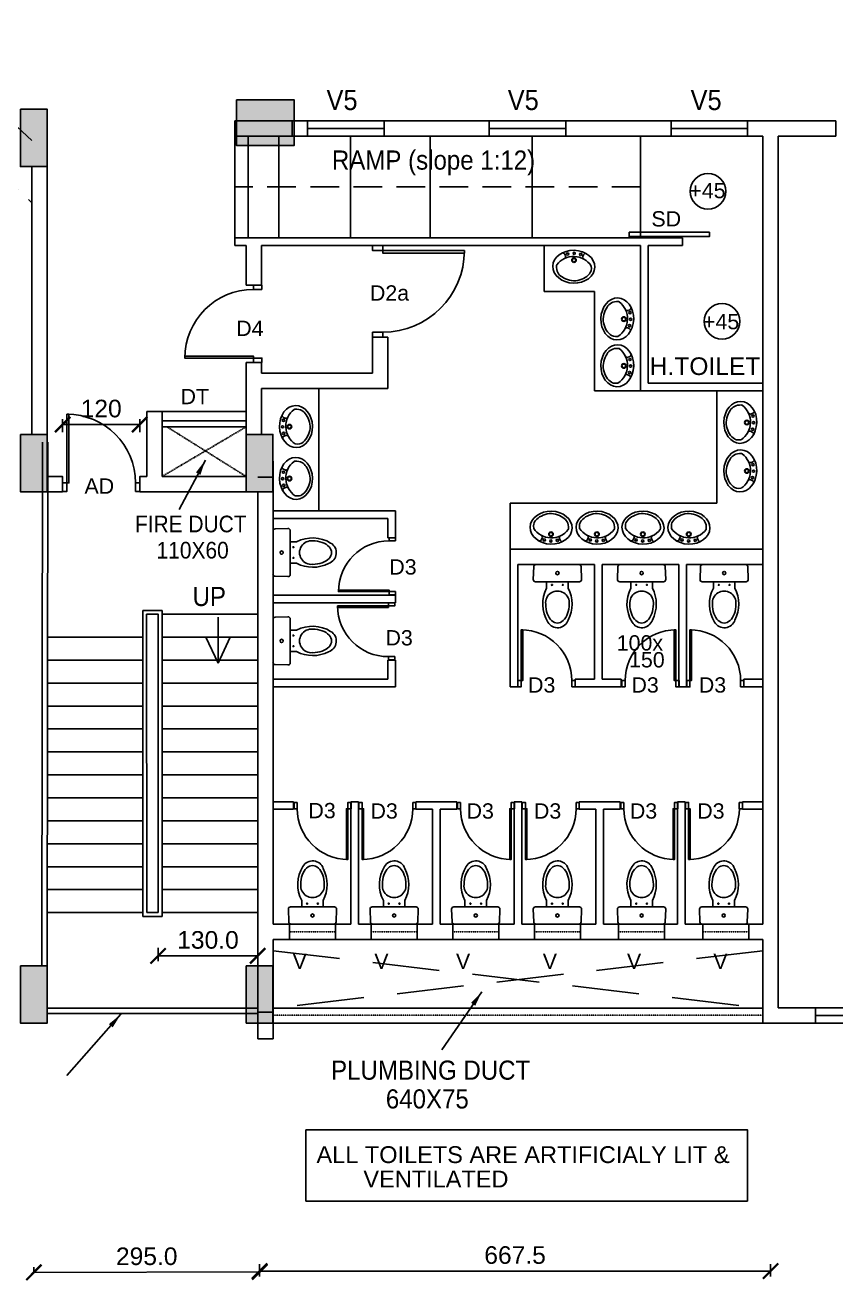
# Model space of a CAD drawing. Extents: x 53439 to 79867, y -144071 to -73305.
# Drawn here: x 64594 to 65653, y -86026 to -84385 of the extents above; entities that cross this region are included whole.
import ezdxf

# ---------------------------------------------------------------- set-up
doc = ezdxf.new("R2010")
doc.units = 0
doc.header["$LTSCALE"] = 0.1
doc.header["$MEASUREMENT"] = 0
doc.header["$PDMODE"] = 35
doc.header["$PDSIZE"] = -0.8
doc.linetypes.add('HIDDEN', pattern=[0.375, 0.25, -0.125])
doc.layers.get('0').update_dxf_attribs({"linetype": 'CONTINUOUS'})
doc.layers.get('DEFPOINTS').update_dxf_attribs({"linetype": 'CONTINUOUS'})
for name, color, linetype in [('DOOR', 30, 'CONTINUOUS'), ('HAT', 253, 'CONTINUOUS'), ('LAYER4', 130, 'CONTINUOUS'), ('STAIR', 142, 'CONTINUOUS'), ('TEXT', 7, 'CONTINUOUS'), ('THIN_HA', 253, 'CONTINUOUS'), ('TXT', 4, 'CONTINUOUS'), ('WALL', 6, 'CONTINUOUS'), ('WIN', 102, 'CONTINUOUS')]:
    doc.layers.add(name, color=color, linetype=linetype)
doc.styles.add('1MM', font='arial.ttf')
doc.styles.add('DIM', font='arial.ttf', dxfattribs={"width": 0.7, "height": 1})
doc.styles.add('DUTCH', font='arial.ttf')
doc.linetypes.add('ZIGZAG', pattern='A,0.0001,-0.2,[131,ltypeshp.shx,S=0.2,R=0,X=-0.2,Y=0],-0.4,[131,ltypeshp.shx,S=0.2,R=180,X=0.2,Y=0],-0.2', length=0.8001)
doc.dimstyles.new('KRI', dxfattribs={"dimtxt": 23, "dimasz": 20, "dimexe": 7, "dimexo": 0, "dimgap": 9, "dimtad": 1, "dimdec": 1, "dimzin": 1, "dimtxsty": '1MM', "dimblk": 'ARCHTICK', "dimcen": 0.5, "dimclrd": 252, "dimclre": 252, "dimclrt": 7, "dimaunit": 1, "dimadec": 8, "dimazin": 3, "dimtfac": 1, "dimtdec": 1, "dimtmove": 0, "dimatfit": 3})

# ---------------------------------------------------------------- blocks, each defined once
blk = doc.blocks.new('A$C764D24B9')
at = {"layer": 'DOOR'}
for points in [[(0.056, 0.111), (0.083, 0.111), (0.083, 1), (0.056, 1)], [(0, 0), (0.056, 0), (0.056, 0.111), (0, 0.111)], [(0.944, 0), (1, 0), (1, 0.111), (0.944, 0.111)]]:
    blk.add_lwpolyline(points, close=True, dxfattribs=at)
blk.add_arc((0.056, 0.111), 0.889, 0, 90, dxfattribs=at)
blk = doc.blocks.new('_ARCHTICK')
at = {"layer": 'WALL', "color": 0, "const_width": 0.15}
blk.add_lwpolyline([(-0.5, -0.5), (0.5, 0.5)], dxfattribs=at)
blk = doc.blocks.new('*D320')
at = {"color": 252, "linetype": 'CONTINUOUS', "ltscale": 0.1}
for p, q in [((64604.9, -86015.3), (64604.9, -86008.3)), ((64604.9, -86015.3), (64899.9, -86014.7)), ((64899.9, -86014.7), (64899.9, -86007.7))]:
    blk.add_line(p, q, dxfattribs=at)
at = {"layer": 'DEFPOINTS', "color": 0, "linetype": 'CONTINUOUS', "ltscale": 0.1}
for p in [(64604.9, -86015.3), (64899.9, -86014.7), (64899.9, -86014.7)]:
    blk.add_point(p, dxfattribs=at)
at = {"color": 252, "linetype": 'CONTINUOUS', "ltscale": 0.1, "xscale": 20, "yscale": 20, "zscale": 20}
for p, rotation in [((64604.9, -86015.3), 180.1005303772731), ((64899.9, -86014.7), 0.1005303772731373)]:
    blk.add_blockref('_ARCHTICK', p, dxfattribs=dict(at, rotation=rotation))
at = {"color": 7, "linetype": 'CONTINUOUS', "ltscale": 0.1, "insert": (64752.4, -85994.3), "char_height": 23, "attachment_point": 5, "rotation": 0.1005, "style": '1MM'}
blk.add_mtext('295.0', dxfattribs=at)
blk = doc.blocks.new('YTTU')
at = {"layer": 'THIN_HA', "linetype": 'CONTINUOUS', "ltscale": 0.1}
blk.add_hatch(color=2, dxfattribs=at).paths.add_polyline_path([(-6879.58, -1156.369), (-6878.83, -1156.369), (-6878.83, -1156.969), (-6879.58, -1156.969)])
at = {"layer": 'THIN_HA', "color": 2, "linetype": 'CONTINUOUS', "ltscale": 0.1}
blk.add_lwpolyline([(-6879.58, -1156.369), (-6878.83, -1156.369), (-6878.83, -1156.969), (-6879.58, -1156.969)], close=True, dxfattribs=at)
blk = doc.blocks.new('HYTYH')
at = {"layer": 'THIN_HA', "linetype": 'CONTINUOUS', "ltscale": 0.1}
for points in [[(-6882.405, -1156.494), (-6882.055, -1156.494), (-6882.055, -1157.244), (-6882.405, -1157.244)], [(-6882.405, -1160.744), (-6882.055, -1160.744), (-6882.055, -1161.494), (-6882.405, -1161.494)], [(-6879.455, -1160.744), (-6879.105, -1160.744), (-6879.105, -1161.494), (-6879.455, -1161.494)], [(-6882.405, -1167.689), (-6882.055, -1167.689), (-6882.055, -1168.439), (-6882.405, -1168.439)], [(-6879.455, -1167.689), (-6879.105, -1167.689), (-6879.105, -1168.439), (-6879.455, -1168.439)]]:
    blk.add_hatch(color=2, dxfattribs=at).paths.add_polyline_path(points)
at = {"layer": 'THIN_HA', "color": 2, "linetype": 'CONTINUOUS', "ltscale": 0.1}
for points in [[(-6882.405, -1156.494), (-6882.055, -1156.494), (-6882.055, -1157.244), (-6882.405, -1157.244)], [(-6882.405, -1160.744), (-6882.055, -1160.744), (-6882.055, -1161.494), (-6882.405, -1161.494)], [(-6879.455, -1160.744), (-6879.105, -1160.744), (-6879.105, -1161.494), (-6879.455, -1161.494)], [(-6882.405, -1167.689), (-6882.055, -1167.689), (-6882.055, -1168.439), (-6882.405, -1168.439)], [(-6879.455, -1167.689), (-6879.105, -1167.689), (-6879.105, -1168.439), (-6879.455, -1168.439)]]:
    blk.add_lwpolyline(points, close=True, dxfattribs=at)
at = {"layer": 'THIN_HA', "color": 2, "linetype": 'CONTINUOUS'}
blk.add_blockref('YTTU', (0, 0), dxfattribs=at)
blk = doc.blocks.new('*D314')
at = {"layer": 'DEFPOINTS', "color": 0, "linetype": 'CONTINUOUS', "ltscale": 0.1}
for p in [(64767.3, -85591.1), (64897.4, -85591.1), (64897.4, -85601.5)]:
    blk.add_point(p, dxfattribs=at)
at = {"layer": 'WALL', "color": 252, "linetype": 'CONTINUOUS', "ltscale": 0.1}
for p, q in [((64767.3, -85591.1), (64767.3, -85608.5)), ((64897.4, -85591.1), (64897.4, -85608.5)), ((64767.3, -85601.5), (64897.4, -85601.5))]:
    blk.add_line(p, q, dxfattribs=at)
at = {"layer": 'WALL', "color": 252, "linetype": 'CONTINUOUS', "ltscale": 0.1, "xscale": 20, "yscale": 20, "zscale": 20, "rotation": 180}
blk.add_blockref('_ARCHTICK', (64767.3, -85601.5), dxfattribs=at)
at = {"layer": 'WALL', "color": 252, "linetype": 'CONTINUOUS', "ltscale": 0.1, "xscale": 20, "yscale": 20, "zscale": 20}
blk.add_blockref('_ARCHTICK', (64897.4, -85601.5), dxfattribs=at)
at = {"layer": 'WALL', "color": 7, "linetype": 'CONTINUOUS', "ltscale": 0.1, "insert": (64832.4, -85580.8), "char_height": 23, "attachment_point": 5, "style": '1MM'}
blk.add_mtext('130.0', dxfattribs=at)
blk = doc.blocks.new('*D315')
at = {"layer": 'DEFPOINTS', "color": 0, "linetype": 'CONTINUOUS', "ltscale": 0.1}
for p in [(64899.9, -86004.6), (65567.4, -86004.6), (65567.4, -86013.5)]:
    blk.add_point(p, dxfattribs=at)
at = {"layer": 'WALL', "color": 252, "ltscale": 0.1}
for p, q in [((64899.9, -86004.6), (64899.9, -86020.5)), ((65567.4, -86004.6), (65567.4, -86020.5)), ((64899.9, -86013.5), (65567.4, -86013.5))]:
    blk.add_line(p, q, dxfattribs=at)
at = {"layer": 'WALL', "color": 252, "linetype": 'CONTINUOUS', "ltscale": 0.1, "xscale": 20, "yscale": 20, "zscale": 20, "rotation": 180}
blk.add_blockref('_ARCHTICK', (64899.9, -86013.5), dxfattribs=at)
at = {"layer": 'WALL', "color": 252, "linetype": 'CONTINUOUS', "ltscale": 0.1, "xscale": 20, "yscale": 20, "zscale": 20}
blk.add_blockref('_ARCHTICK', (65567.4, -86013.5), dxfattribs=at)
at = {"layer": 'WALL', "color": 7, "linetype": 'CONTINUOUS', "ltscale": 0.1, "insert": (65233.6, -85992.7), "char_height": 23, "attachment_point": 5, "style": '1MM'}
blk.add_mtext('667.5', dxfattribs=at)
blk = doc.blocks.new('*D264')
at = {"layer": 'DEFPOINTS', "color": 0, "linetype": 'CONTINUOUS', "ltscale": 0.1}
for p in [(64642.5, -84917.2), (64743.3, -84907), (64743.3, -84917.2)]:
    blk.add_point(p, dxfattribs=at)
at = {"layer": 'HAT', "color": 252, "ltscale": 0.1}
for p, q in [((64642.5, -84917.2), (64642.5, -84900)), ((64743.3, -84917.2), (64743.3, -84900)), ((64642.5, -84907), (64743.3, -84907))]:
    blk.add_line(p, q, dxfattribs=at)
at = {"layer": 'HAT', "color": 252, "linetype": 'CONTINUOUS', "ltscale": 0.1, "xscale": 20, "yscale": 20, "zscale": 20, "rotation": 180}
blk.add_blockref('_ARCHTICK', (64642.5, -84907), dxfattribs=at)
at = {"layer": 'HAT', "color": 252, "linetype": 'CONTINUOUS', "ltscale": 0.1, "xscale": 20, "yscale": 20, "zscale": 20}
blk.add_blockref('_ARCHTICK', (64743.3, -84907), dxfattribs=at)
at = {"layer": 'HAT', "color": 7, "linetype": 'CONTINUOUS', "ltscale": 0.1, "insert": (64692.9, -84886.3), "char_height": 23, "attachment_point": 5, "style": '1MM'}
blk.add_mtext('120', dxfattribs=at)
blk = doc.blocks.new('WC1')
at = {"layer": 'DOOR'}
for p, q in [((-29.3, -7.5), (-29.8, -22.7)), ((24.3, -5), (-26.8, -5))]:
    blk.add_line(p, q, dxfattribs=at)
for points in [[(26.8, -7.5), (27.3, -22.7, -0.423393), (24.7, -25.4), (-27.3, -25.4, -0.423393), (-29.8, -22.7), (-29.3, -7.5, -0.405093), (-26.8, -5), (24.3, -5, -0.405093), (26.8, -7.5, -0.407682)], [(11.5, -25.4), (11.5, -33, -0.265683), (10, -73.3, -0.649464), (-14.1, -70.9, -0.243179), (-14, -33), (-14, -25.4), (11.5, -25.4)], [(12.6, -52, 1.119632), (-15.2, -52, 17.71796)]]:
    blk.add_lwpolyline(points, format="xyb", dxfattribs=at)
blk.add_lwpolyline([(-14, -25.4), (-14, -33)], dxfattribs=at)
for centre, radius in [((-1.3, -15.2), 1.91), ((-7.6, -29.2), 0.636), ((5.1, -29.2), 0.636)]:
    blk.add_circle(centre, radius, dxfattribs=at)
blk.add_arc((-26.8, -7.5), 2.54, 90, 178.2101, dxfattribs=at)
blk.add_ellipse((-1.3, -52), major_axis=(0, -22.4), ratio=0.622298, start_param=4.712389, end_param=7.853982, dxfattribs=at)
blk = doc.blocks.new('WB5')
at = {"layer": 'DOOR'}
for p, q in [((4.7, 11.3), (6.8, 10.5)), ((5.3, -11), (7.3, -10.1))]:
    blk.add_line(p, q, dxfattribs=at)
for points in [[(2.4, 0.1, 1), (5, 0.1, 1)], [(3.2, 7.9, 1), (5.9, 7.9, 1)], [(3.6, -7.7, -1), (6.3, -7.6, -1)]]:
    blk.add_lwpolyline(points, format="xyb", close=True, dxfattribs=at)
for centre, radius in [((3.7, 0.1), 1.32), ((11.8, 0.3), 2.73), ((11.8, 0.3), 2.19)]:
    blk.add_circle(centre, radius, dxfattribs=at)
for centre, radius, start, end in [((32.6, 0.8), 25.2, 127.6693, 236.45), ((18.2, 19.4), 1.66, 91.5976, 127.6693), ((5.6, 13.6), 2.49, 151.6403, 249.4649), ((7.7, 12.8), 2.49, 249.4649, 334.3015), ((6.3, -13.3), 2.49, 113.4041, 211.2287), ((8.3, -12.4), 2.49, 28.5675, 113.4041)]:
    blk.add_arc(centre, radius, start, end, dxfattribs=at)
blk.add_ellipse((19.5, 0.5), major_axis=(-0.6, 24.9), ratio=0.783308, dxfattribs=at)
blk.add_open_spline([(18.7, -20.2), (23.5, -20.6), (25, -20), (30.8, -16.4), (34.3, -10.8), (37.3, 2.3), (34.9, 9.5), (28.9, 18.7), (25, 21.3), (18.2, 21.1)], degree=3, knots=[3.262053, 3.262053, 3.262053, 3.262053, 3.577225, 3.577225, 4.479784, 4.479784, 5.382343, 5.382343, 6.141594, 6.141594, 6.141594, 6.141594], dxfattribs=at)

msp = doc.modelspace()

# ---------------------------------------------------------------- linework, layer by layer
at = {"layer": 'DOOR', "linetype": 'HIDDEN', "ltscale": 1500}
for p, q in [((64348.96, -84384.99), (64602.39, -84617.26)), ((65397.39, -84596.5), (64867.39, -84596.5))]:
    msp.add_line(p, q, dxfattribs=at)
at = {"layer": 'DOOR', "linetype": 'CONTINUOUS', "ltscale": 0.1}
for p, q in [((64747.39, -85549.99), (64747.29, -85149.99)), ((64747.29, -85149.99), (64772.35, -85149.99)), ((64772.35, -85149.99), (64772.34, -85549.99)), ((64752.39, -85544.99), (64752.29, -85154.99)), ((64752.39, -85544.99), (64767.39, -85544.99)), ((64752.44, -85544.99, 0), (64767.44, -85544.99, 0)), ((64772.34, -85549.99), (64747.39, -85549.99))]:
    msp.add_line(p, q, dxfattribs=at)
for points in [[(64752.35, -85154.99), (64767.35, -85154.99), (64767.34, -85544.99)], [(64767.34, -85544.99), (64752.39, -85544.99)], [(64767.34, -85544.99), (64752.39, -85544.99)]]:
    msp.add_lwpolyline(points, dxfattribs=at)
at = {"layer": 'HAT', "linetype": 'CONTINUOUS', "ltscale": 0.1}
for p, q in [((64867.39, -84662.99, -10.14), (64867.39, -84530, -1.33)), ((64884.77, -84662.99, -10.14), (64884.77, -84530, -1.33)), ((64924.89, -84662.99, -10.14), (64924.89, -84530, -1.33)), ((65018.5, -84662.99, -10.14), (65018.5, -84530, -1.33)), ((65122.89, -84662.99, -10.14), (65122.89, -84530, -1.33)), ((65255.97, -84662.99, -10.14), (65255.97, -84530, -1.33))]:
    msp.add_line(p, q, dxfattribs=at)
at = {"layer": 'LAYER4', "linetype": 'CONTINUOUS', "ltscale": 0.1}
for p, q in [((65397.39, -84662.99), (65397.39, -84530)), ((65271.74, -84732.99), (65271.74, -84672.99)), ((65337.39, -84732.99, -10.81), (65271.74, -84732.99, -10.81)), ((65337.39, -84862.99), (65337.39, -84732.99)), ((64977.39, -85019.99, -15.3), (64977.39, -84859.99, -4.7)), ((65337.39, -84862.99), (65397.39, -84862.99)), ((65497.39, -85009.99), (65497.39, -84862.99)), ((64897.39, -84975.63, 0), (64917.39, -84975.63, 0)), ((64897.39, -84975.63), (64917.39, -84975.63)), ((64897.39, -84975.63), (64917.39, -84975.63)), ((65227.39, -85009.99, -15.3), (65497.39, -85009.99, -15.3)), ((65227.39, -85069.99, -15.3), (65227.39, -85009.99, -15.3))]:
    msp.add_line(p, q, dxfattribs=at)
at = {"layer": 'LAYER4', "color": 1, "linetype": 'HIDDEN', "ltscale": 35}
for p, q in [((64882.39, -84909.99, 0), (64772.39, -84974.99)), ((64778.72, -84909.99), (64882.39, -84974.99))]:
    msp.add_line(p, q, dxfattribs=at)
at = {"layer": 'LAYER4', "color": 1, "linetype": 'HIDDEN', "ltscale": 3500}
for p, q in [((64917.39, -85594.99), (65557.39, -85669.99)), ((65557.39, -85594.99), (64917.39, -85669.99))]:
    msp.add_line(p, q, dxfattribs=at)
at = {"layer": 'LAYER4', "linetype": 'CONTINUOUS', "ltscale": 0.1}
msp.add_lwpolyline([(64960.36, -85828.71), (65537.08, -85828.71), (65537.08, -85922.04), (64960.36, -85922.04)], close=True, dxfattribs=at)
at = {"layer": 'STAIR', "linetype": 'CONTINUOUS', "ltscale": 0.1}
for p, q in [((64615.36, -85614.49, 0), (64616.16, -84929.99, 0)), ((64622.36, -85614.49, 0), (64623.16, -84929.99, 0)), ((64757.29, -85154.99, 0), (64767.29, -85154.99)), ((64752.44, -85544.99, 0), (64767.44, -85544.99, 0))]:
    msp.add_line(p, q, dxfattribs=at)
for points in [[(64752.29, -85154.99), (64767.29, -85154.99)], [(64767.35, -85154.99), (64767.34, -85154.99)], [(64767.35, -85154.99), (64767.34, -85154.99)], [(64897.34, -85154.99), (64772.35, -85154.99)], [(64747.3, -85184.99), (64622.44, -85184.99)], [(64747.3, -85184.99), (64622.44, -85184.99)], [(64752.44, -85184.99), (64752.3, -85184.99)], [(64752.44, -85184.99), (64752.3, -85184.99)], [(64767.35, -85184.99), (64767.34, -85184.99)], [(64897.34, -85184.99), (64772.35, -85184.99)], [(64747.3, -85214.99), (64622.44, -85214.99)], [(64752.44, -85214.99), (64752.3, -85214.99)], [(64767.35, -85214.99), (64767.34, -85214.99)], [(64897.34, -85214.99), (64772.35, -85214.99)], [(64747.31, -85244.99), (64622.44, -85244.99)], [(64752.44, -85244.99), (64752.31, -85244.99)], [(64767.35, -85244.99), (64767.34, -85244.99)], [(64897.34, -85244.99), (64772.35, -85244.99)], [(64747.32, -85274.99), (64622.44, -85274.99)], [(64752.44, -85274.99), (64752.32, -85274.99)], [(64767.35, -85274.99), (64767.34, -85274.99)], [(64897.34, -85274.99), (64772.35, -85274.99)], [(64747.33, -85304.99), (64622.44, -85304.99)], [(64752.44, -85304.99), (64752.33, -85304.99)], [(64767.35, -85304.99), (64767.34, -85304.99)], [(64897.34, -85304.99), (64772.35, -85304.99)], [(64747.33, -85334.99), (64622.44, -85334.99)], [(64752.44, -85334.99), (64752.33, -85334.99)], [(64767.35, -85334.99), (64767.34, -85334.99)], [(64897.34, -85334.99), (64772.35, -85334.99)], [(64747.34, -85364.99), (64622.44, -85364.99)], [(64752.44, -85364.99), (64752.34, -85364.99)], [(64767.35, -85364.99), (64767.34, -85364.99)], [(64897.34, -85364.99), (64772.35, -85364.99)], [(64747.35, -85394.99), (64622.44, -85394.99)], [(64752.44, -85394.99), (64752.35, -85394.99)], [(64767.35, -85394.99), (64767.34, -85394.99)], [(64897.34, -85394.99), (64772.35, -85394.99)], [(64747.36, -85424.99), (64622.44, -85424.99)], [(64752.44, -85424.99), (64752.36, -85424.99)], [(64767.35, -85424.99), (64767.34, -85424.99)], [(64897.34, -85424.99), (64772.35, -85424.99)], [(64747.36, -85454.99), (64622.44, -85454.99)], [(64752.44, -85454.99), (64752.36, -85454.99)], [(64767.35, -85454.99), (64767.34, -85454.99)], [(64897.34, -85454.99), (64772.35, -85454.99)], [(64747.37, -85484.99), (64622.44, -85484.99)], [(64752.44, -85484.99), (64752.37, -85484.99)], [(64767.35, -85484.99), (64767.34, -85484.99)], [(64897.34, -85484.99), (64772.35, -85484.99)], [(64747.38, -85514.99), (64622.44, -85514.99)], [(64752.44, -85514.99), (64752.38, -85514.99)], [(64897.34, -85514.99), (64772.35, -85514.99)], [(64747.39, -85544.99), (64622.44, -85544.99)], [(64767.34, -85544.99), (64752.39, -85544.99)], [(64897.44, -85544.99), (64772.34, -85544.99)], [(64897.39, -85669.99), (64622.39, -85669.99)], [(64897.39, -85669.99), (64622.39, -85669.99)], [(64897.39, -85669.99), (64622.39, -85669.99)], [(64897.39, -85676.99), (64622.39, -85676.99)]]:
    msp.add_lwpolyline(points, dxfattribs=at)
at = {"layer": 'TXT', "color": 5, "linetype": 'CONTINUOUS', "ltscale": 0.1}
for p, q in [((64962.39, -84519.99), (65062.39, -84519.99)), ((65199.89, -84519.99), (65299.89, -84519.99)), ((65437.39, -84519.99), (65537.39, -84519.99))]:
    msp.add_line(p, q, dxfattribs=at)
at = {"layer": 'TXT', "color": 5, "linetype": 'CONTINUOUS', "ltscale": 0.1, "elevation": 0}
for points in [[(64962.39, -84509.99), (65062.39, -84509.99), (65062.39, -84529.99), (64962.39, -84529.99)], [(65199.89, -84509.99), (65299.89, -84509.99), (65299.89, -84529.99), (65199.89, -84529.99)], [(65437.39, -84509.99), (65537.39, -84509.99), (65537.39, -84529.99), (65437.39, -84529.99)]]:
    msp.add_lwpolyline(points, close=True, dxfattribs=at)
at = {"layer": 'WALL', "linetype": 'CONTINUOUS', "ltscale": 0.1}
for p, q in [((64536.57, -84475.55), (64602.39, -84535.87)), ((64622.39, -84929.99), (64622.39, -84494.99)), ((64867.39, -84530, -1.33), (64867.39, -84510)), ((65577.39, -84510), (64867.39, -84510)), ((64944.89, -84509.99, 0), (65587.53, -84509.99, 0)), ((65652.72, -84509.99, 0), (65557.39, -84509.99, 0)), ((65652.72, -84509.99, 0), (65557.39, -84509.99, 0)), ((65652.72, -84509.99, 0), (65557.39, -84509.99, 0)), ((65652.72, -84509.99, 0), (65584.89, -84509.99, 0)), ((65652.72, -84509.99, 0), (65584.89, -84509.99, 0)), ((65652.72, -84509.99, 0), (65584.89, -84509.99, 0)), ((65652.72, -84509.99, 0), (65584.89, -84509.99, 0)), ((65652.72, -84509.99, 0), (65584.89, -84509.99, 0)), ((65652.72, -84529.99, 0), (65652.72, -84509.99)), ((65387.39, -84530), (64867.39, -84530)), ((64984.89, -84529.99, 0), (64944.89, -84529.99, 0)), ((64984.89, -84529.99, 0), (64944.89, -84529.99, 0)), ((64984.89, -84530), (64944.89, -84529.99, 0)), ((65557.39, -84529.99), (64994.89, -84529.99, 0)), ((65557.39, -84530), (65407.39, -84530)), ((65557.39, -84529.99), (65557.39, -85559.99)), ((65651.09, -84529.99, 0), (65577.39, -84529.99, 0)), ((65652.72, -84529.99, 0), (65577.39, -84529.99, 0)), ((65577.39, -84679.47, 0), (65577.39, -84529.99)), ((65577.39, -85594.99), (65577.39, -84529.99)), ((65577.39, -84529.99), (65577.39, -85594.99)), ((65577.39, -84529.99), (65577.39, -85594.99)), ((65577.39, -84529.99), (65577.39, -85594.99)), ((65577.39, -85594.99), (65577.39, -84529.99)), ((65577.39, -84529.99), (65577.39, -85594.99)), ((65577.39, -84529.99), (65577.39, -85594.99)), ((65577.39, -84529.99), (65577.39, -85594.99)), ((65577.39, -84679.47, 0), (65577.39, -84529.99)), ((65577.39, -85594.99), (65577.39, -84529.99)), ((65577.39, -84529.99), (65577.39, -85594.99)), ((65577.39, -84529.99), (65577.39, -85594.99)), ((65577.39, -84529.99), (65577.39, -85594.99)), ((65577.39, -85594.99), (65577.39, -84529.99)), ((65577.39, -84529.99), (65577.39, -85594.99)), ((65577.39, -84529.99), (65577.39, -85669.49)), ((65652.72, -84529.99), (65584.88, -84529.99)), ((65652.72, -84529.99), (65584.89, -84529.99)), ((65652.72, -84529.99), (65584.89, -84529.99)), ((64602.39, -84919.99), (64602.39, -84569.99)), ((64867.39, -84672.99, -10.81), (64867.39, -84662.99, -10.14)), ((65452.39, -84662.99, -10.81), (64867.39, -84662.99, -10.81)), ((64882.39, -84672.99, -10.81), (64867.39, -84672.99, -10.81)), ((64882.39, -84724.99, 0), (64882.39, -84672.99, 0)), ((64902.39, -84724.99, 0), (64902.39, -84672.99, 0)), ((65397.39, -84672.99, -10.81), (64902.39, -84672.99, -10.81)), ((65397.39, -84862.99), (65397.39, -84672.99)), ((65407.39, -84852.99), (65407.39, -84672.99)), ((65452.39, -84672.99, -10.81), (65407.39, -84672.99, -10.81)), ((65452.39, -84672.99, -10.81), (65452.39, -84662.99, -10.81)), ((64882.39, -84689.99, 0), (64882.39, -84679.99, 0)), ((65577.39, -85594.99, 0), (65577.39, -84679.47, 0)), ((65577.39, -84679.47, 0), (65577.39, -85594.99, 0)), ((65577.39, -84679.47, 0), (65577.39, -85594.99, 0)), ((65577.39, -84679.47, 0), (65577.39, -85594.99, 0)), ((65577.39, -85594.99, 0), (65577.39, -84679.47, 0)), ((65577.39, -84679.47, 0), (65577.39, -85594.99, 0)), ((65577.39, -84679.47, 0), (65577.39, -85594.99, 0)), ((65577.39, -84679.47, 0), (65577.39, -85594.99, 0)), ((64902.39, -84724.99, 0), (64882.39, -84724.99, 0)), ((65047.39, -84792.99, -1.8), (65047.39, -84839.99, -7.21)), ((65047.39, -84792.99, 11.99), (65067.39, -84792.99, 3.14)), ((65047.39, -84792.99, -4.83), (65047.39, -84839.99, -2.49)), ((65067.39, -84859.99, -7.19), (65067.39, -84792.99, 3.14)), ((64882.39, -84902.04, 0), (64882.39, -84825.87, 0)), ((64902.39, -84825.87, 0), (64882.39, -84825.87, 0)), ((64902.39, -84825.87, 0), (64902.39, -84839.99, 0)), ((64902.39, -84825.87, 0), (64902.39, -84839.99, 0)), ((64902.39, -84839.99, 0), (64902.39, -84825.87, 0)), ((64902.39, -84839.99, 0), (65047.39, -84839.99, 0)), ((65557.39, -84852.99, -10.81), (65407.39, -84852.99, -10.81)), ((64902.39, -84859.99, 0), (64902.39, -84919.99, 0)), ((64902.39, -84859.99, 0), (64902.39, -84919.99, 0)), ((64902.39, -84919.99, 0), (64902.39, -84859.99, 0)), ((64902.39, -84859.99, 1.18), (65067.39, -84859.99, -11.75)), ((65557.39, -84862.99, -10.81), (65397.39, -84862.99, -10.81)), ((64752.39, -84889.99), (64882.39, -84889.99)), ((64752.39, -84974.99), (64752.39, -84889.99)), ((64752.39, -84974.99), (64752.39, -84889.99)), ((64772.39, -84974.99), (64772.39, -84889.99)), ((64882.39, -84929.99, 0), (64882.39, -84889.99, 0)), ((64882.39, -84929.99, 0), (64882.39, -84889.99, 0)), ((64882.39, -84889.99), (64882.39, -84994.99)), ((64772.39, -84909.99), (64882.39, -84909.99)), ((64917.39, -84954.99), (64917.39, -85054.99)), ((64917.39, -84954.99), (64917.39, -85054.99)), ((64917.39, -84954.99), (64917.39, -85054.99)), ((64917.39, -84954.99), (64917.39, -85559.99)), ((64772.39, -84974.99), (64882.39, -84974.99)), ((64772.39, -84994.99), (64882.39, -84994.99)), ((64897.39, -84994.99), (64897.39, -85669.99)), ((65077.39, -85019.99, -15.3), (64917.39, -85019.99, -15.3)), ((65077.39, -85019.99, -10.81), (65077.39, -85054.99, -15.3)), ((65067.39, -85029.99, -15.3), (64917.39, -85029.99, -15.3)), ((65067.39, -85029.99, -15.3), (65067.39, -85054.99, -15.3)), ((65077.39, -85054.99, -15.3), (65067.39, -85054.99, -15.3)), ((65557.39, -85069.99, -15.3), (65227.39, -85069.99, -15.3)), ((65227.39, -85069.99, -15.3), (65557.39, -85069.99, -15.3)), ((65227.39, -85249.99, -15.3), (65227.39, -85069.99, -15.3)), ((65337.39, -85089.99, -15.3), (65237.39, -85089.99, -15.3)), ((65237.39, -85249.99, -15.3), (65237.39, -85089.99, -15.3)), ((65337.39, -85239.99, -15.3), (65337.39, -85089.99, -15.3)), ((65447.39, -85089.99, -15.3), (65347.39, -85089.99, -15.3)), ((65347.39, -85239.99, -15.3), (65347.39, -85089.99, -15.3)), ((65447.39, -85249.99, -15.3), (65447.39, -85089.99, -15.3)), ((65557.39, -85089.99, -15.3), (65457.39, -85089.99, -15.3)), ((65457.39, -85249.99, -15.3), (65457.39, -85089.99, -15.3)), ((65557.39, -85089.99, -15.3), (65519.42, -85089.99, -15.3)), ((65077.39, -85129.99, -15.3), (64917.39, -85129.99, -15.3)), ((65077.39, -85139.99, -15.3), (64917.39, -85139.99, -15.3)), ((64845.59, -85158.94), (64845.59, -85219.09)), ((64845.59, -85158.94), (64845.59, -85219.09)), ((64845.59, -85219.09), (64829.59, -85184.99)), ((64845.59, -85219.09), (64829.59, -85184.99)), ((64845.59, -85219.09), (64861.59, -85184.99)), ((64845.59, -85219.09), (64861.59, -85184.99)), ((65067.39, -85214.99, -15.3), (65067.39, -85239.99, -15.3)), ((65077.39, -85214.99, -15.3), (65067.39, -85214.99, -15.3)), ((65077.39, -85214.99, -15.3), (65077.39, -85249.99, -15.3)), ((65067.39, -85239.99, -15.3), (64917.39, -85239.99, -15.3)), ((65077.39, -85249.99, -15.3), (64917.39, -85249.99, -15.3)), ((65237.39, -85249.99, -15.3), (65227.39, -85249.99, -15.3)), ((65311.93, -85239.99, -15.3), (65337.39, -85239.99, -15.3)), ((65311.93, -85249.99, -15.3), (65311.93, -85239.99, -15.3)), ((65311.93, -85249.99, -15.3), (65346.93, -85249.99, -15.3)), ((65372.39, -85249.99, -15.3), (65337.39, -85249.99, -15.3)), ((65372.39, -85239.99, -15.3), (65347.39, -85239.99, -15.3)), ((65372.39, -85249.99, -15.3), (65372.39, -85239.99, -15.3)), ((65457.39, -85249.99, -15.3), (65447.39, -85249.99, -15.3)), ((65557.39, -85239.99, -15.3), (65532.39, -85239.99, -15.3)), ((65532.39, -85249.99, -15.3), (65532.39, -85239.99, -15.3)), ((65557.39, -85249.99, -15.3), (65532.39, -85249.99, -15.3)), ((64944.05, -85399.99, -10.81), (64917.39, -85399.99, -10.81)), ((64944.05, -85409.99, -10.81), (64917.39, -85409.99, -10.81)), ((64944.05, -85409.99, -10.81), (64917.39, -85409.99, -10.81)), ((65029.05, -85399.99, -10.81), (65019.05, -85399.99, -10.81)), ((65157.39, -85399.99, -10.81), (65104.05, -85399.99, -10.81)), ((65125.72, -85409.99, -10.81), (65104.05, -85409.99, -10.81)), ((65125.72, -85409.99, -10.81), (65104.05, -85409.99, -10.81)), ((65157.39, -85409.99, -10.81), (65135.72, -85409.99, -10.81)), ((65157.39, -85409.99, -10.81), (65135.72, -85409.99, -10.81)), ((65242.39, -85399.99, -10.81), (65232.39, -85399.99, -10.81)), ((65370.72, -85399.99, -10.81), (65317.39, -85399.99, -10.81)), ((65339.05, -85409.99, -10.81), (65317.39, -85409.99, -10.81)), ((65339.05, -85409.99, -10.81), (65317.39, -85409.99, -10.81)), ((65370.72, -85399.99, -10.81), (65347.39, -85399.99, -10.81)), ((65370.72, -85409.99, -10.81), (65349.05, -85409.99, -10.81)), ((65455.72, -85399.99, -10.81), (65445.72, -85399.99, -10.81)), ((65557.39, -85399.99, -10.81), (65530.72, -85399.99, -10.81)), ((65557.39, -85399.99, -10.81), (65530.72, -85399.99, -10.81)), ((65557.39, -85409.99, -10.81), (65530.72, -85409.99, -10.81)), ((65557.39, -85409.99), (65557.39, -85424.99)), ((64938.82, -85559.99), (64917.39, -85559.99)), ((64938.82, -85559.99), (64917.39, -85559.99)), ((64938.82, -85579.99), (64938.82, -85559.99)), ((65019.05, -85559.99), (64998.82, -85559.99)), ((65019.05, -85559.99), (64998.82, -85559.99)), ((64998.82, -85579.99), (64998.82, -85559.99)), ((65045.59, -85559.99), (65029.05, -85559.99)), ((65045.59, -85559.99), (65029.05, -85559.99)), ((65045.59, -85579.99), (65045.59, -85559.99)), ((65125.72, -85559.99), (65105.59, -85559.99)), ((65125.72, -85559.99), (65105.59, -85559.99)), ((65105.59, -85579.99), (65105.59, -85559.99)), ((65152.25, -85559.99), (65135.72, -85559.99)), ((65152.25, -85559.99), (65135.72, -85559.99)), ((65152.25, -85579.99), (65152.25, -85559.99)), ((65232.39, -85559.99), (65212.25, -85559.99)), ((65232.39, -85559.99), (65212.25, -85559.99)), ((65212.25, -85579.99), (65212.25, -85559.99)), ((65258.92, -85559.99), (65242.39, -85559.99)), ((65258.92, -85559.99), (65242.39, -85559.99)), ((65258.92, -85579.99), (65258.92, -85559.99)), ((65339.05, -85559.99), (65318.92, -85559.99)), ((65339.05, -85559.99), (65318.92, -85559.99)), ((65318.92, -85579.99), (65318.92, -85559.99)), ((65368.92, -85559.99), (65349.05, -85559.99)), ((65368.92, -85559.99), (65349.05, -85559.99)), ((65368.92, -85579.99), (65368.92, -85559.99)), ((65445.72, -85559.99, -10.81), (65428.92, -85559.99)), ((65445.72, -85559.99, -10.81), (65428.92, -85559.99)), ((65428.92, -85579.99), (65428.92, -85559.99)), ((65478.92, -85559.99), (65455.72, -85559.99, -10.81)), ((65478.92, -85559.99), (65455.72, -85559.99, -10.81)), ((65478.92, -85579.99), (65478.92, -85559.99)), ((65478.92, -85579.99), (65478.92, -85559.99)), ((65538.92, -85579.99), (65538.92, -85559.99)), ((65538.92, -85559.99), (65557.39, -85559.99)), ((64938.82, -85579.99), (64917.39, -85579.99)), ((64938.82, -85579.99), (64917.39, -85579.99)), ((64938.82, -85579.99), (64917.39, -85579.99)), ((64917.39, -85579.99), (64917.39, -85669.99)), ((64938.82, -85579.99), (64917.39, -85579.99)), ((64917.39, -85579.99), (64917.39, -85669.99)), ((64938.82, -85579.99), (64936.04, -85579.99)), ((65045.59, -85579.99), (64998.82, -85579.99)), ((65045.59, -85579.99), (64998.82, -85579.99)), ((65045.59, -85579.99), (64998.82, -85579.99)), ((65045.59, -85579.99), (64998.82, -85579.99)), ((65045.59, -85579.99), (65042.81, -85579.99)), ((65152.25, -85579.99), (65105.59, -85579.99)), ((65152.25, -85579.99), (65105.59, -85579.99)), ((65152.25, -85579.99), (65105.59, -85579.99)), ((65152.25, -85579.99), (65105.59, -85579.99)), ((65152.25, -85579.99), (65149.48, -85579.99)), ((65258.92, -85579.99), (65212.25, -85579.99)), ((65258.92, -85579.99), (65212.25, -85579.99)), ((65258.92, -85579.99), (65212.25, -85579.99)), ((65258.92, -85579.99), (65212.25, -85579.99)), ((65258.92, -85579.99), (65256.14, -85579.99)), ((65368.92, -85579.99), (65318.92, -85579.99)), ((65368.92, -85579.99), (65318.92, -85579.99)), ((65368.92, -85579.99), (65318.92, -85579.99)), ((65368.92, -85579.99), (65318.92, -85579.99)), ((65368.92, -85579.99), (65366.14, -85579.99)), ((65478.92, -85579.99), (65428.92, -85579.99)), ((65478.92, -85579.99), (65428.92, -85579.99)), ((65478.92, -85579.99), (65428.92, -85579.99)), ((65478.92, -85579.99), (65428.92, -85579.99)), ((65478.92, -85579.99), (65476.14, -85579.99)), ((65478.92, -85579.99), (65476.14, -85579.99)), ((65538.92, -85579.99), (65557.39, -85579.99)), ((65557.39, -85579.99), (65557.39, -85689.49)), ((64897.39, -85614.99), (64897.39, -85709.99)), ((64917.39, -85614.99, 0), (64917.39, -85689.99, 0)), ((64917.39, -85614.99, 0), (64917.39, -85709.99, 0)), ((64917.39, -85614.99), (64917.39, -85689.99)), ((64917.39, -85614.99), (64917.39, -85709.99)), ((64917.39, -85614.99), (64917.39, -85689.99)), ((64917.39, -85614.99), (64917.39, -85709.99)), ((64917.39, -85614.99, 0), (64917.39, -85689.99, 0)), ((64917.39, -85614.99, 0), (64917.39, -85709.99, 0)), ((64917.39, -85614.99), (64917.39, -85689.99)), ((64917.39, -85614.99), (64917.39, -85709.99)), ((64917.39, -85614.99), (64917.39, -85689.99)), ((64917.39, -85614.99), (64917.39, -85709.99)), ((64897.39, -85674.99, 0), (64917.39, -85674.99, 0)), ((65626.14, -85669.49), (65577.39, -85669.49)), ((65626.14, -85669.49), (65577.39, -85669.49)), ((65626.14, -85669.49), (65577.39, -85669.49)), ((65626.14, -85669.49), (65577.39, -85669.49)), ((65626.14, -85669.49), (65577.39, -85669.49)), ((65626.14, -85669.49), (65577.39, -85669.49)), ((65626.14, -85669.49), (65577.39, -85669.49)), ((65626.14, -85669.49), (65577.39, -85669.49)), ((65620.72, -85669.49), (65577.39, -85669.49)), ((65620.72, -85669.49), (65577.39, -85669.49)), ((65620.72, -85669.49), (65577.39, -85669.49)), ((65620.72, -85669.49), (65577.39, -85669.49)), ((65620.72, -85669.49), (65577.39, -85669.49)), ((65620.72, -85669.49), (65577.39, -85669.49)), ((65620.72, -85669.49), (65577.39, -85669.49)), ((65620.72, -85669.49), (65577.39, -85669.49)), ((65620.72, -85669.49), (65577.39, -85669.49)), ((65620.72, -85669.49), (65577.39, -85669.49)), ((65620.72, -85669.49), (65577.39, -85669.49)), ((65620.72, -85669.49), (65577.39, -85669.49)), ((65620.72, -85669.49), (65577.39, -85669.49)), ((65620.72, -85669.49), (65577.39, -85669.49)), ((65620.72, -85669.49), (65577.39, -85669.49)), ((65620.72, -85669.49), (65577.39, -85669.49)), ((65626.14, -85669.49), (65577.39, -85669.49)), ((65626.14, -85669.49), (65577.39, -85669.49)), ((65626.14, -85669.49), (65577.39, -85669.49)), ((65626.14, -85669.49), (65577.39, -85669.49)), ((65620.72, -85669.49), (65577.39, -85669.49)), ((65620.72, -85669.49), (65577.39, -85669.49)), ((65620.72, -85669.49), (65577.39, -85669.49)), ((65620.72, -85669.49), (65577.39, -85669.49)), ((65620.72, -85669.49), (65577.39, -85669.49)), ((65620.72, -85669.49), (65577.39, -85669.49)), ((65620.72, -85669.49), (65577.39, -85669.49)), ((65620.72, -85669.49), (65577.39, -85669.49)), ((65620.72, -85669.49), (65577.39, -85669.49)), ((65620.72, -85669.49), (65577.39, -85669.49)), ((65620.72, -85669.49), (65577.39, -85669.49)), ((65620.72, -85669.49), (65577.39, -85669.49)), ((65620.72, -85669.49), (65577.39, -85669.49)), ((65620.72, -85669.49), (65577.39, -85669.49)), ((65620.72, -85669.49), (65577.39, -85669.49)), ((65620.72, -85669.49), (65577.39, -85669.49)), ((65626.14, -85669.49), (65584.88, -85669.49)), ((65626.14, -85669.49), (65584.88, -85669.49)), ((65626.14, -85669.49), (65584.88, -85669.49)), ((65626.14, -85669.49), (65584.88, -85669.49)), ((65626.14, -85669.49), (65625.08, -85669.49)), ((65626.14, -85669.49), (65626.14, -85689.49)), ((65626.14, -85669.49), (65626.14, -85689.49)), ((65626.14, -85669.49), (65626.14, -85689.49)), ((65626.14, -85669.49), (65626.14, -85689.49)), ((65626.14, -85689.49), (65557.39, -85689.49)), ((65626.14, -85689.49), (65557.39, -85689.49)), ((65626.14, -85689.49), (65557.39, -85689.49)), ((65626.14, -85689.49), (65557.39, -85689.49)), ((65626.14, -85689.49), (65557.39, -85689.49)), ((65626.14, -85689.49), (65584.88, -85689.49)), ((65626.14, -85689.49), (65625.08, -85689.49)), ((64897.39, -85709.99), (64917.39, -85709.99))]:
    msp.add_line(p, q, dxfattribs=at)
at = {"layer": 'WALL', "color": 0, "linetype": 'ZIGZAG', "ltscale": 0.1}
msp.add_line((64942.39, -84530), (64942.39, -84510), dxfattribs=at)
at = {"layer": 'WALL', "color": 36, "linetype": 'CONTINUOUS', "ltscale": 0.1, "elevation": -21.61}
msp.add_lwpolyline([(65382.5, -84655.67), (65487.5, -84655.67), (65487.5, -84661.46), (65382.5, -84661.46)], close=True, dxfattribs=at)
at = {"layer": 'WALL', "linetype": 'CONTINUOUS', "ltscale": 0.1}
for points in [[(64622.39, -84974.99), (64642.45, -84974.99), (64642.45, -84994.99), (64587.39, -84994.99)], [(64752.39, -84974.99), (64743.26, -84974.99), (64743.26, -84994.99), (64772.39, -84994.99)], [(65626.14, -85669.49), (65626.14, -85689.49)], [(65626.14, -85669.49), (65626.14, -85689.49)], [(65626.14, -85669.49), (65626.14, -85689.49)], [(65626.14, -85669.49), (65626.14, -85689.49)]]:
    msp.add_lwpolyline(points, dxfattribs=at)
for points, elevation in [([(65077.39, -85129.99), (65077.39, -85139.99)], -15.3), ([(64944.05, -85409.99), (64944.05, -85399.99)], -10.81), ([(65019.05, -85559.99), (65019.05, -85399.99)], -10.81), ([(65029.05, -85559.99), (65029.05, -85399.99)], -10.81), ([(65104.05, -85409.99), (65104.05, -85399.99)], -10.81), ([(65125.72, -85559.99), (65125.72, -85409.99)], -10.81), ([(65135.72, -85559.99), (65135.72, -85409.99)], -10.81), ([(65157.39, -85409.99), (65157.39, -85399.99)], -10.81), ([(65232.39, -85559.99), (65232.39, -85399.99)], -10.81), ([(65242.39, -85559.99), (65242.39, -85399.99)], -10.81), ([(65317.39, -85409.99), (65317.39, -85399.99)], -10.81), ([(65339.05, -85559.99), (65339.05, -85409.99)], -10.81), ([(65349.05, -85559.99), (65349.05, -85409.99)], -10.81), ([(65370.72, -85409.99), (65370.72, -85399.99)], -10.81), ([(65445.72, -85559.99), (65445.72, -85399.99)], -10.81), ([(65455.72, -85559.99), (65455.72, -85399.99)], -10.81), ([(65530.72, -85409.99), (65530.72, -85399.99)], -10.81)]:
    msp.add_lwpolyline(points, dxfattribs=dict(at, elevation=elevation))
at = {"layer": 'WALL', "color": 0, "linetype": 'ZIGZAG', "ltscale": 0.1}
for centre in [(65485.65, -84602.22, 9.72), (65503.95, -84772.14, 9.72)]:
    msp.add_circle(centre, 23.28, dxfattribs=at)
at = {"layer": 'WIN'}
for p, q in [((64772.39, -84902.04), (64882.39, -84902.04)), ((65626.14, -85669.49), (65926.14, -85669.49)), ((65626.14, -85669.49), (65926.14, -85669.49)), ((65626.14, -85679.49), (65926.14, -85679.49)), ((65626.14, -85679.49), (65926.14, -85679.49)), ((65626.14, -85689.49), (65926.14, -85689.49)), ((65626.14, -85689.49), (65926.14, -85689.49))]:
    msp.add_line(p, q, dxfattribs=at)
at = {"layer": 'WIN', "color": 5}
for p, q in [((65557.39, -85669.99, 0), (64917.39, -85669.99, 0)), ((65557.39, -85669.99, 0), (64917.39, -85669.99, 0)), ((65557.39, -85669.99), (64917.39, -85669.99)), ((65557.39, -85669.99), (64917.39, -85669.99)), ((65557.39, -85669.99, 0), (64917.39, -85669.99, 0)), ((65557.39, -85669.99, 0), (64917.39, -85669.99, 0)), ((65557.39, -85669.99), (64917.39, -85669.99)), ((65557.39, -85669.99, 0), (64932.86, -85669.99, 0)), ((65557.39, -85669.99, 0), (64932.86, -85669.99, 0)), ((65557.39, -85669.99, 0), (64932.86, -85669.99, 0)), ((65557.39, -85669.99, 0), (64932.86, -85669.99, 0)), ((65557.39, -85669.99, 0), (64932.86, -85669.99, 0)), ((65557.39, -85669.99, 0), (64932.86, -85669.99, 0)), ((65557.39, -85669.99), (64932.86, -85669.99)), ((65557.39, -85669.99), (64932.86, -85669.99)), ((65557.39, -85669.99), (64932.86, -85669.99)), ((65557.39, -85669.99), (64932.86, -85669.99)), ((65557.39, -85669.99), (64932.86, -85669.99)), ((65557.39, -85669.99), (64932.86, -85669.99)), ((65557.39, -85669.99, 0), (64932.86, -85669.99, 0)), ((65557.39, -85669.99, 0), (64932.86, -85669.99, 0)), ((65557.39, -85669.99, 0), (64932.86, -85669.99, 0)), ((65557.39, -85669.99, 0), (64932.86, -85669.99, 0)), ((65557.39, -85669.99, 0), (64932.86, -85669.99, 0)), ((65557.39, -85669.99, 0), (64932.86, -85669.99, 0)), ((65557.39, -85669.99), (64932.86, -85669.99)), ((65557.39, -85669.99), (64932.86, -85669.99)), ((65557.39, -85669.99), (64932.86, -85669.99)), ((65557.39, -85669.99), (64932.86, -85669.99)), ((65557.39, -85669.99), (64932.86, -85669.99)), ((65557.39, -85669.99), (64932.86, -85669.99)), ((65557.39, -85689.49), (64917.39, -85689.49))]:
    msp.add_line(p, q, dxfattribs=at)
at = {"layer": 'WIN', "color": 5, "linetype": 'HIDDEN'}
msp.add_line((64917.21, -85678.87), (65556.81, -85678.87), dxfattribs=at)
at = {"layer": 'WIN', "color": 5}
for points in [[(64938.82, -85559.99), (64998.82, -85559.99)], [(65045.59, -85559.99), (65105.59, -85559.99)], [(65152.25, -85559.99), (65212.25, -85559.99)], [(65258.92, -85559.99), (65318.92, -85559.99)], [(65368.92, -85559.99), (65428.92, -85559.99)], [(65478.92, -85559.99), (65538.92, -85559.99)], [(64938.82, -85579.99), (64998.82, -85579.99)], [(65045.59, -85579.99), (65105.59, -85579.99)], [(65152.25, -85579.99), (65212.25, -85579.99)], [(65258.92, -85579.99), (65318.92, -85579.99)], [(65368.92, -85579.99), (65428.92, -85579.99)], [(65478.92, -85579.99), (65538.92, -85579.99)]]:
    msp.add_lwpolyline(points, dxfattribs=at)
at = {"layer": 'WIN', "color": 5, "linetype": 'HIDDEN'}
for points in [[(64938.82, -85569.99), (64998.82, -85569.99)], [(65045.59, -85569.99), (65105.59, -85569.99)], [(65152.25, -85569.99), (65212.25, -85569.99)], [(65258.92, -85569.99), (65318.92, -85569.99)], [(65368.92, -85569.99), (65428.92, -85569.99)], [(65478.92, -85569.99), (65538.92, -85569.99)]]:
    msp.add_lwpolyline(points, dxfattribs=at)

# ---------------------------------------------------------------- block references
at = {"layer": 'LAYER4', "linetype": 'CONTINUOUS', "ltscale": 0.1}
for name, p, xscale, yscale, zscale, rotation in [('WB5', (65310.9, -84679.26, 9.72), -1.102362208068371, 1.102362204808742, 1.102362204725068, 90), ('WB5', (65280.19, -85063.35, 40.31), -1.102362208068371, 1.102362204808742, 1.102362204725068, 270), ('WB5', (65340.19, -85063.35, 25.02), -1.102362208068371, 1.102362204808742, 1.102362204725068, 270), ('WB5', (65400.19, -85063.35, 25.02), -1.102362208068371, 1.102362204808742, 1.102362204725068, 270), ('WB5', (65460.19, -85063.35, 25.02), -1.102362208068371, 1.102362204808742, 1.102362204725068, 270), ('WC1', (64911.87, -85073.01, -15.3), 1.102362204808742, 1.102362204808742, 1.102362204808742, 90), ('WC1', (64911.87, -85188.47, -15.3), 1.102362204808742, 1.102362204808742, 1.102362204808742, 90), ('WC1', (64967.52, -85565.51, -10.81), 1.102362208068371, 1.102362208068371, 1.102362208068371, 180), ('WC1', (65074.19, -85565.51, -10.81), 1.102362208068371, 1.102362208068371, 1.102362208068371, 180), ('WC1', (65180.85, -85565.51, -10.81), 1.102362208068371, 1.102362208068371, 1.102362208068371, 180), ('WC1', (65287.52, -85565.51, -10.81), 1.102362208068371, 1.102362208068371, 1.102362208068371, 180), ('WC1', (65397.52, -85565.51, -10.81), 1.102362208068371, 1.102362208068371, 1.102362208068371, 180), ('WC1', (65504.74, -85565.51, -10.81), 1.102362208068371, 1.102362208068371, 1.102362208068371, 180)]:
    msp.add_blockref(name, p, dxfattribs=dict(at, xscale=xscale, yscale=yscale, zscale=zscale, rotation=rotation))
for name, p, xscale, yscale, zscale in [('WB5', (65388.66, -84769.53, 9.72), -1.102362208068371, 1.102362204808742, 1.102362204725068), ('WB5', (65388.66, -84830.74, 9.72), -1.102362208068371, 1.102362204808742, 1.102362204725068), ('WB5', (64925.88, -84910.19, 13.71), 1.102362208068371, 1.102362208068371, 1.102362208068371), ('WB5', (65549.36, -84904.74, 9.72), -1.102362208068371, 1.102362204808742, 1.102362204725068), ('WB5', (64925.88, -84978.02, 9.72), 1.102362208068371, 1.102362208068371, 1.102362208068371), ('WB5', (65549.36, -84968.14, 9.72), -1.102362208068371, 1.102362204808742, 1.102362204725068), ('WC1', (65287.52, -85084.48, -15.3), -1.102362208068371, 1.102362204808742, 1.102362204725068), ('WC1', (65397.52, -85084.48, -15.3), -1.102362208068371, 1.102362204808742, 1.102362204725068), ('WC1', (65505.34, -85084.48, -15.3), -1.102362208068371, 1.102362204808742, 1.102362204725068)]:
    msp.add_blockref(name, p, dxfattribs=dict(at, xscale=xscale, yscale=yscale, zscale=zscale))
at = {"layer": 'THIN_HA', "color": 2, "linetype": 'CONTINUOUS', "xscale": 100, "yscale": 100, "zscale": 100}
msp.add_blockref('HYTYH', (752827.85, 31154.42), dxfattribs=at)
at = {"layer": 'WALL', "linetype": 'CONTINUOUS', "ltscale": 0.1}
for p, xscale, yscale, zscale, rotation in [((65047.39, -84672.99, 11.99), 120.0000000017608, 120.0000000017608, 120.0000000017608, 270), ((64902.91, -84825.87, 0), 100.8780941701698, 100.8780941701698, 100.8780941701698, 90), ((65077.39, -85129.54, -15.3), 74.54819277208298, 74.54819277208298, 74.54819277208298, 90), ((65076.34, -85139.99, -15.3), -74.54819277208298, 74.54819277208298, 74.54819277212482, 90), ((65019.5, -85400.85, -10.81), 74.54819276928902, 74.54819276928902, 74.54819276928902, 180), ((65029.5, -85400.85, -10.81), -74.54819276928902, 74.54819277208298, 74.54819277212482, 180), ((65232.84, -85400.85, -10.81), 74.54819276928902, 74.54819276928902, 74.54819276928902, 180), ((65242.84, -85400.85, -10.81), -74.54819276928902, 74.54819277208298, 74.54819277212482, 180), ((65446.17, -85400.85, -10.81), 74.54819276928902, 74.54819276928902, 74.54819276928902, 180), ((65456.17, -85400.85, -10.81), -74.54819276928902, 74.54819277208298, 74.54819277212482, 180)]:
    msp.add_blockref('A$C764D24B9', p, dxfattribs=dict(at, xscale=xscale, yscale=yscale, zscale=zscale, rotation=rotation))
for p, xscale, yscale, zscale in [((64642.39, -84994.49), 100.8780941701843, 100.8780941701843, 100.8780941701843), ((65237.39, -85249.99, -15.3), 74.54819276928902, 74.54819276928902, 74.54819276928902), ((65447.84, -85249.99, -15.3), -74.54819276928902, 74.54819277208298, 74.54819277212482), ((65457.84, -85249.99, -15.3), 74.54819276928902, 74.54819276928902, 74.54819276928902)]:
    msp.add_blockref('A$C764D24B9', p, dxfattribs=dict(at, xscale=xscale, yscale=yscale, zscale=zscale))

# ---------------------------------------------------------------- texts
at = {"style": 'DIM'}
for s, p in [('+45', (65461.24, -84611.21)), ('SD', (65411.72, -84648.18)), ('D2a', (65043.94, -84745.1, 24.23)), ('D4', (64869.27, -84791.29, 0)), ('+45', (65479.09, -84782.51)), ('DT', (64796.55, -84880.47)), ('AD', (64671.05, -84997.47)), ('D3', (65069.26, -85103.16, -15.3)), ('D3', (65064.31, -85195.76, -15.3)), ('100x ', (65366.35, -85202.43, -15.3)), ('150', (65382.47, -85224.52, -15.3)), ('D3', (65250.58, -85257.43, -15.3)), ('D3', (65385.66, -85257.43, -15.3)), ('D3', (65473.67, -85257.43, -15.3)), ('D3', (64963.57, -85421.65, -10.81)), ('D3', (65044.7, -85422.15, -10.81)), ('D3', (65170.21, -85422.15, -10.81)), ('D3', (65258.22, -85422.15, -10.81)), ('D3', (65383.55, -85422.15, -10.81)), ('D3', (65471.56, -85422.15, -10.81)), ('V', (64942.95, -85618.54)), ('V', (65049.72, -85618.54)), ('V', (65156.39, -85618.54)), ('V', (65269.76, -85618.61)), ('V', (65379.76, -85618.61)), ('V', (65492.58, -85618.61))]:
    msp.add_text(s, height=20, dxfattribs=at).set_placement(p)
at = {"layer": 'TEXT', "style": 'DUTCH', "width": 0.9}
for s, height, p in [('V5', 26.39, (64987.27, -84496.03, 9.72)), ('V5', 26.39, (65224, -84496.03, 9.72)), ('V5', 26.39, (65462.92, -84496.03, 9.72)), ('RAMP (slope 1:12)', 25, (64994.33, -84573.87, 0)), ('FIRE DUCT', 21.75, (64737, -85047.9, 0)), ('110X60', 21.75, (64765.24, -85082.15, 0)), ('110X60', 21.75, (64765.24, -85082.15)), ('110X60', 21.75, (64765.24, -85082.15, 0)), ('UP', 25, (64812.27, -85144.25)), ('UP', 25, (64812.27, -85144.25)), ('PLUMBING DUCT', 25, (64993.22, -85763.39, 0)), ('640X75', 25, (65064.76, -85800.99, 0))]:
    msp.add_text(s, height=height, dxfattribs=at).set_placement(p)
at = {"layer": 'TEXT', "style": 'DUTCH'}
for s, height, p in [('H.TOILET', 23, (65409.49, -84842.28, -10.81)), ('ALL TOILETS ARE ARTIFICIALY LIT &', 22, (64974.17, -85872.33)), ('VENTILATED', 22, (65035.44, -85904.18))]:
    msp.add_text(s, height=height, dxfattribs=at).set_placement(p)

# ---------------------------------------------------------------- dimensions: what is measured, and where the dimension line sits
at = {"color": 1, "linetype": 'CONTINUOUS', "ltscale": 0.1}
dim = msp.add_aligned_dim(p1=(64604.89, -86015.25), p2=(64899.92, -86014.74), distance=0, dimstyle='KRI', dxfattribs=at)
dim.commit()
dim.dimension.update_dxf_attribs({"geometry": '*D320', "text_midpoint": (64752.37, -85994.25)})
at = {"layer": 'HAT', "linetype": 'CONTINUOUS', "ltscale": 0.1}
dim = msp.add_linear_dim(base=(64743.26, -84907.01), p1=(64642.45, -84917.2), p2=(64743.26, -84917.2), text='120', dimstyle='KRI', override={"dimfxl": 0}, dxfattribs=at)
dim.commit()
dim.dimension.update_dxf_attribs({"geometry": '*D264', "text_midpoint": (64692.86, -84886.27)})
at = {"layer": 'WALL', "linetype": 'CONTINUOUS', "ltscale": 0.1}
dim = msp.add_linear_dim(base=(64897.39, -85601.51), p1=(64767.34, -85591.12), p2=(64897.39, -85591.12), dimstyle='KRI', dxfattribs=at)
dim.commit()
dim.dimension.update_dxf_attribs({"geometry": '*D314', "text_midpoint": (64832.37, -85580.76)})
dim = msp.add_linear_dim(base=(65567.39, -86013.49), p1=(64899.89, -86004.6), p2=(65567.39, -86004.6), dimstyle='KRI', override={"dimfxl": 0}, dxfattribs=at)
dim.commit()
dim.dimension.update_dxf_attribs({"geometry": '*D315', "text_midpoint": (65233.64, -85992.74)})

# ---------------------------------------------------------------- leaders
for points, override in [([(64828.96, -84953.57), (64794.79, -85018.27)], {"dimgap": 9, "dimtad": 0}), ([(65190.23, -85648.33), (65137.94, -85724.51)], {"dimgap": 9, "dimtad": 0, "dimfxl": 0}), ([(64718.6, -85677.85), (64648.02, -85757.99)], {"dimgap": 9, "dimtad": 0})]:
    msp.add_leader(points, dimstyle='KRI', override=override, dxfattribs=at)

doc.saveas('drawing.dxf')
